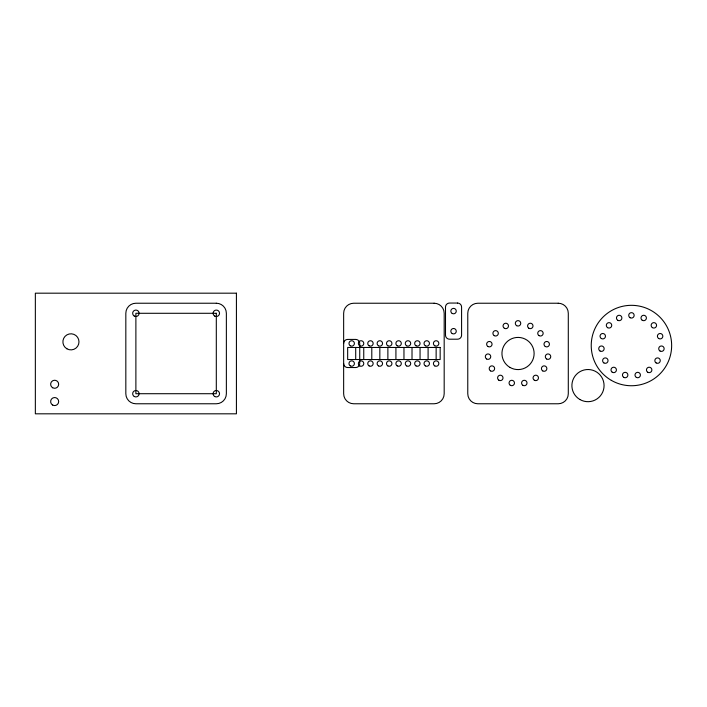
<?xml version="1.0" encoding="UTF-8"?>
<svg xmlns="http://www.w3.org/2000/svg" width="707" height="707" viewBox="0 0 707 707"><rect width="100%" height="100%" fill="white"/><g stroke="black" fill="none" stroke-linecap="round" stroke-linejoin="round"><path stroke-width="1.06" d="M436.139 347.464L436.139 359.536M428.097 347.464L428.097 359.536M420.055 347.464L420.055 359.536M412.013 347.464L412.013 359.536M403.962 347.464L403.962 359.536M395.92 347.464L395.92 359.536M387.878 347.464L387.878 359.536M379.836 347.464L379.836 359.536M371.794 347.464L371.794 359.536M363.752 347.464L363.752 359.536M355.709 347.464L355.709 359.536M343.646 343.443A4.021 4.021 0 0 1 347.667 339.422L355.709 339.422A4.021 4.021 0 0 1 359.73 343.443L359.73 363.513A4.021 4.021 0 0 1 355.709 367.534L347.667 367.534A4.021 4.021 0 0 1 343.646 363.513M236.421 293.184L35.35 293.184L35.35 413.816L236.421 413.816L236.421 293.184M457.562 303.056L449.519 303.056A4.021 4.021 0 0 0 445.498 307.077L445.498 335.18A4.021 4.021 0 0 0 449.519 339.201L457.562 339.201A4.021 4.021 0 0 0 461.583 335.18L461.583 307.077A4.021 4.021 0 0 0 457.562 303.056M216.307 303.232L135.885 303.232A10.057 10.057 0 0 0 125.828 313.289L125.828 393.711A10.057 10.057 0 0 0 135.885 403.768L216.307 403.768A10.057 10.057 0 0 0 226.364 393.711L226.364 313.289A10.057 10.057 0 0 0 216.307 303.232M434.125 303.232L353.703 303.232A10.057 10.057 0 0 0 343.646 313.289L343.646 393.711A10.057 10.057 0 0 0 353.703 403.768L434.125 403.768A10.057 10.057 0 0 0 444.182 393.711L444.182 313.289A10.057 10.057 0 0 0 434.125 303.232M558.247 303.232L477.817 303.232A10.057 10.057 0 0 0 467.769 313.289L467.769 393.711A10.057 10.057 0 0 0 477.817 403.768L558.247 403.768A10.057 10.057 0 0 0 568.295 393.711L568.295 313.289A10.057 10.057 0 0 0 558.247 303.232M216.307 313.289L135.885 313.289L135.885 393.711L216.307 393.711L216.307 313.289M440.161 347.464L347.667 347.464L347.667 359.536L440.161 359.536L440.161 347.464M611.334 380.357A40.211 40.211 0 0 0 671.65 345.529A40.211 40.211 0 0 0 611.334 310.709A40.211 40.211 0 0 0 611.334 380.357M630.078 317.717A2.713 2.713 0 0 0 634.152 315.366A2.713 2.713 0 0 0 630.078 313.015A2.713 2.713 0 0 0 630.078 317.717M617.785 320.315A2.713 2.713 0 0 0 621.886 318A2.713 2.713 0 0 0 617.838 315.614A2.713 2.713 0 0 0 617.785 320.315M607.622 327.677A2.713 2.713 0 0 0 611.741 325.397A2.713 2.713 0 0 0 607.711 322.975A2.713 2.713 0 0 0 607.622 327.677M601.33 338.52A2.713 2.713 0 0 0 605.466 336.285A2.713 2.713 0 0 0 601.463 333.819A2.713 2.713 0 0 0 601.33 338.52M599.996 350.981A2.713 2.713 0 0 0 604.158 348.79A2.713 2.713 0 0 0 600.172 346.28A2.713 2.713 0 0 0 599.996 350.981M603.849 362.894A2.713 2.713 0 0 0 608.029 360.738A2.713 2.713 0 0 0 604.07 358.202A2.713 2.713 0 0 0 603.849 362.894M612.218 372.2A2.713 2.713 0 0 0 616.416 370.088A2.713 2.713 0 0 0 612.492 367.507A2.713 2.713 0 0 0 612.218 372.2M623.654 377.291A2.713 2.713 0 0 0 627.878 375.214A2.713 2.713 0 0 0 623.972 372.598A2.713 2.713 0 0 0 623.654 377.291M636.335 377.379A2.713 2.713 0 0 0 640.418 375.046A2.713 2.713 0 0 0 636.362 372.677A2.713 2.713 0 0 0 636.335 377.379M647.771 372.262A2.713 2.713 0 0 0 651.881 369.973A2.713 2.713 0 0 0 647.842 367.56A2.713 2.713 0 0 0 647.771 372.262M656.14 362.93A2.713 2.713 0 0 0 660.267 360.676A2.713 2.713 0 0 0 656.255 358.228A2.713 2.713 0 0 0 656.14 362.93M659.993 350.99A2.713 2.713 0 0 0 664.147 348.772A2.713 2.713 0 0 0 660.152 346.289A2.713 2.713 0 0 0 659.993 350.99M658.668 338.503A2.713 2.713 0 0 0 662.83 336.329A2.713 2.713 0 0 0 658.862 333.801A2.713 2.713 0 0 0 658.668 338.503M652.375 327.624A2.713 2.713 0 0 0 656.564 325.494A2.713 2.713 0 0 0 652.614 322.931A2.713 2.713 0 0 0 652.375 327.624M642.203 320.236A2.713 2.713 0 0 0 646.41 318.141A2.713 2.713 0 0 0 642.495 315.552A2.713 2.713 0 0 0 642.203 320.236M579.943 399.535A16.084 16.084 0 0 0 604.07 385.607A16.084 16.084 0 0 0 579.943 371.67A16.084 16.084 0 0 0 579.943 399.535M528.801 328.207A2.713 2.713 0 0 0 533.007 326.113A2.713 2.713 0 0 0 529.092 323.514A2.713 2.713 0 0 0 528.801 328.207M538.964 335.595A2.713 2.713 0 0 0 543.153 333.457A2.713 2.713 0 0 0 539.211 330.903A2.713 2.713 0 0 0 538.964 335.595M545.256 346.474A2.713 2.713 0 0 0 549.427 344.3A2.713 2.713 0 0 0 545.459 341.773A2.713 2.713 0 0 0 545.256 346.474M546.591 358.953A2.713 2.713 0 0 0 550.744 356.743A2.713 2.713 0 0 0 546.75 354.26A2.713 2.713 0 0 0 546.591 358.953M542.737 370.901A2.713 2.713 0 0 0 546.865 368.647A2.713 2.713 0 0 0 542.852 366.199A2.713 2.713 0 0 0 542.737 370.901M534.368 380.233A2.713 2.713 0 0 0 538.478 377.936A2.713 2.713 0 0 0 534.439 375.532A2.713 2.713 0 0 0 534.368 380.233M522.933 385.342A2.713 2.713 0 0 0 527.015 383.017A2.713 2.713 0 0 0 522.959 380.64A2.713 2.713 0 0 0 522.933 385.342M510.251 385.253A2.713 2.713 0 0 0 514.466 383.185A2.713 2.713 0 0 0 510.56 380.569A2.713 2.713 0 0 0 510.251 385.253M498.815 380.172A2.713 2.713 0 0 0 503.013 378.059A2.713 2.713 0 0 0 499.08 375.479A2.713 2.713 0 0 0 498.815 380.172M490.446 370.866A2.713 2.713 0 0 0 494.626 368.709A2.713 2.713 0 0 0 490.667 366.164A2.713 2.713 0 0 0 490.446 370.866M486.593 358.953A2.713 2.713 0 0 0 490.746 356.752A2.713 2.713 0 0 0 486.769 354.251A2.713 2.713 0 0 0 486.593 358.953M487.927 346.492A2.713 2.713 0 0 0 492.063 344.256A2.713 2.713 0 0 0 488.06 341.79A2.713 2.713 0 0 0 487.927 346.492M494.22 335.639A2.713 2.713 0 0 0 498.329 333.368A2.713 2.713 0 0 0 494.308 330.947A2.713 2.713 0 0 0 494.22 335.639M504.383 328.287A2.713 2.713 0 0 0 508.483 325.971A2.713 2.713 0 0 0 504.427 323.585A2.713 2.713 0 0 0 504.383 328.287M516.676 325.688A2.713 2.713 0 0 0 520.75 323.338A2.713 2.713 0 0 0 516.676 320.987A2.713 2.713 0 0 0 516.676 325.688M52.645 405.04A4.021 4.021 0 0 0 58.672 401.558A4.021 4.021 0 0 0 52.645 398.076A4.021 4.021 0 0 0 52.645 405.04M52.645 387.745A4.021 4.021 0 0 0 58.672 384.263A4.021 4.021 0 0 0 52.645 380.781A4.021 4.021 0 0 0 52.645 387.745M66.918 348.807A8.042 8.042 0 0 0 78.981 341.835A8.042 8.042 0 0 0 66.918 334.871A8.042 8.042 0 0 0 66.918 348.807M214.698 316.073A3.217 3.217 0 0 0 219.532 313.289A3.217 3.217 0 0 0 214.698 310.497A3.217 3.217 0 0 0 214.698 316.073M214.698 396.503A3.217 3.217 0 0 0 219.532 393.711A3.217 3.217 0 0 0 214.698 390.927A3.217 3.217 0 0 0 214.698 396.503M134.277 396.503A3.217 3.217 0 0 0 139.102 393.711A3.217 3.217 0 0 0 134.277 390.927A3.217 3.217 0 0 0 134.277 396.503M134.277 316.073A3.217 3.217 0 0 0 139.102 313.289A3.217 3.217 0 0 0 134.277 310.497A3.217 3.217 0 0 0 134.277 316.073M350.327 345.794A2.713 2.713 0 0 0 354.401 343.443A2.713 2.713 0 0 0 350.327 341.092A2.713 2.713 0 0 0 350.327 345.794M359.713 345.794A2.713 2.713 0 0 0 363.787 343.443A2.713 2.713 0 0 0 359.713 341.092A2.713 2.713 0 0 0 359.713 345.794M369.098 345.794A2.713 2.713 0 0 0 373.163 343.443A2.713 2.713 0 0 0 369.098 341.092A2.713 2.713 0 0 0 369.098 345.794M378.475 345.794A2.713 2.713 0 0 0 382.549 343.443A2.713 2.713 0 0 0 378.475 341.092A2.713 2.713 0 0 0 378.475 345.794M387.86 345.794A2.713 2.713 0 0 0 391.934 343.443A2.713 2.713 0 0 0 387.86 341.092A2.713 2.713 0 0 0 387.86 345.794M397.237 345.794A2.713 2.713 0 0 0 401.311 343.443A2.713 2.713 0 0 0 397.237 341.092A2.713 2.713 0 0 0 397.237 345.794M406.622 345.794A2.713 2.713 0 0 0 410.696 343.443A2.713 2.713 0 0 0 406.622 341.092A2.713 2.713 0 0 0 406.622 345.794M416.008 345.794A2.713 2.713 0 0 0 420.073 343.443A2.713 2.713 0 0 0 416.008 341.092A2.713 2.713 0 0 0 416.008 345.794M425.384 345.794A2.713 2.713 0 0 0 429.458 343.443A2.713 2.713 0 0 0 425.384 341.092A2.713 2.713 0 0 0 425.384 345.794M434.778 345.794A2.713 2.713 0 0 0 438.853 343.443A2.713 2.713 0 0 0 434.778 341.092A2.713 2.713 0 0 0 434.778 345.794M350.327 365.908A2.713 2.713 0 0 0 354.401 363.557A2.713 2.713 0 0 0 350.327 361.206A2.713 2.713 0 0 0 350.327 365.908M359.713 365.908A2.713 2.713 0 0 0 363.787 363.557A2.713 2.713 0 0 0 359.713 361.206A2.713 2.713 0 0 0 359.713 365.908M369.098 365.908A2.713 2.713 0 0 0 373.163 363.557A2.713 2.713 0 0 0 369.098 361.206A2.713 2.713 0 0 0 369.098 365.908M378.475 365.908A2.713 2.713 0 0 0 382.549 363.557A2.713 2.713 0 0 0 378.475 361.206A2.713 2.713 0 0 0 378.475 365.908M387.86 365.908A2.713 2.713 0 0 0 391.934 363.557A2.713 2.713 0 0 0 387.86 361.206A2.713 2.713 0 0 0 387.86 365.908M397.237 365.908A2.713 2.713 0 0 0 401.311 363.557A2.713 2.713 0 0 0 397.237 361.206A2.713 2.713 0 0 0 397.237 365.908M406.622 365.908A2.713 2.713 0 0 0 410.696 363.557A2.713 2.713 0 0 0 406.622 361.206A2.713 2.713 0 0 0 406.622 365.908M416.008 365.908A2.713 2.713 0 0 0 420.073 363.557A2.713 2.713 0 0 0 416.008 361.206A2.713 2.713 0 0 0 416.008 365.908M425.384 365.908A2.713 2.713 0 0 0 429.458 363.557A2.713 2.713 0 0 0 425.384 361.206A2.713 2.713 0 0 0 425.384 365.908M434.778 365.908A2.713 2.713 0 0 0 438.853 363.557A2.713 2.713 0 0 0 434.778 361.206A2.713 2.713 0 0 0 434.778 365.908M452.188 333.554A2.713 2.713 0 0 0 456.262 331.203A2.713 2.713 0 0 0 452.188 328.852A2.713 2.713 0 0 0 452.188 333.554M452.188 313.448A2.713 2.713 0 0 0 456.262 311.098A2.713 2.713 0 0 0 452.188 308.747A2.713 2.713 0 0 0 452.188 313.448M509.986 367.428A16.084 16.084 0 0 0 534.121 353.5A16.084 16.084 0 0 0 509.986 339.572A16.084 16.084 0 0 0 509.986 367.428"/></g></svg>
